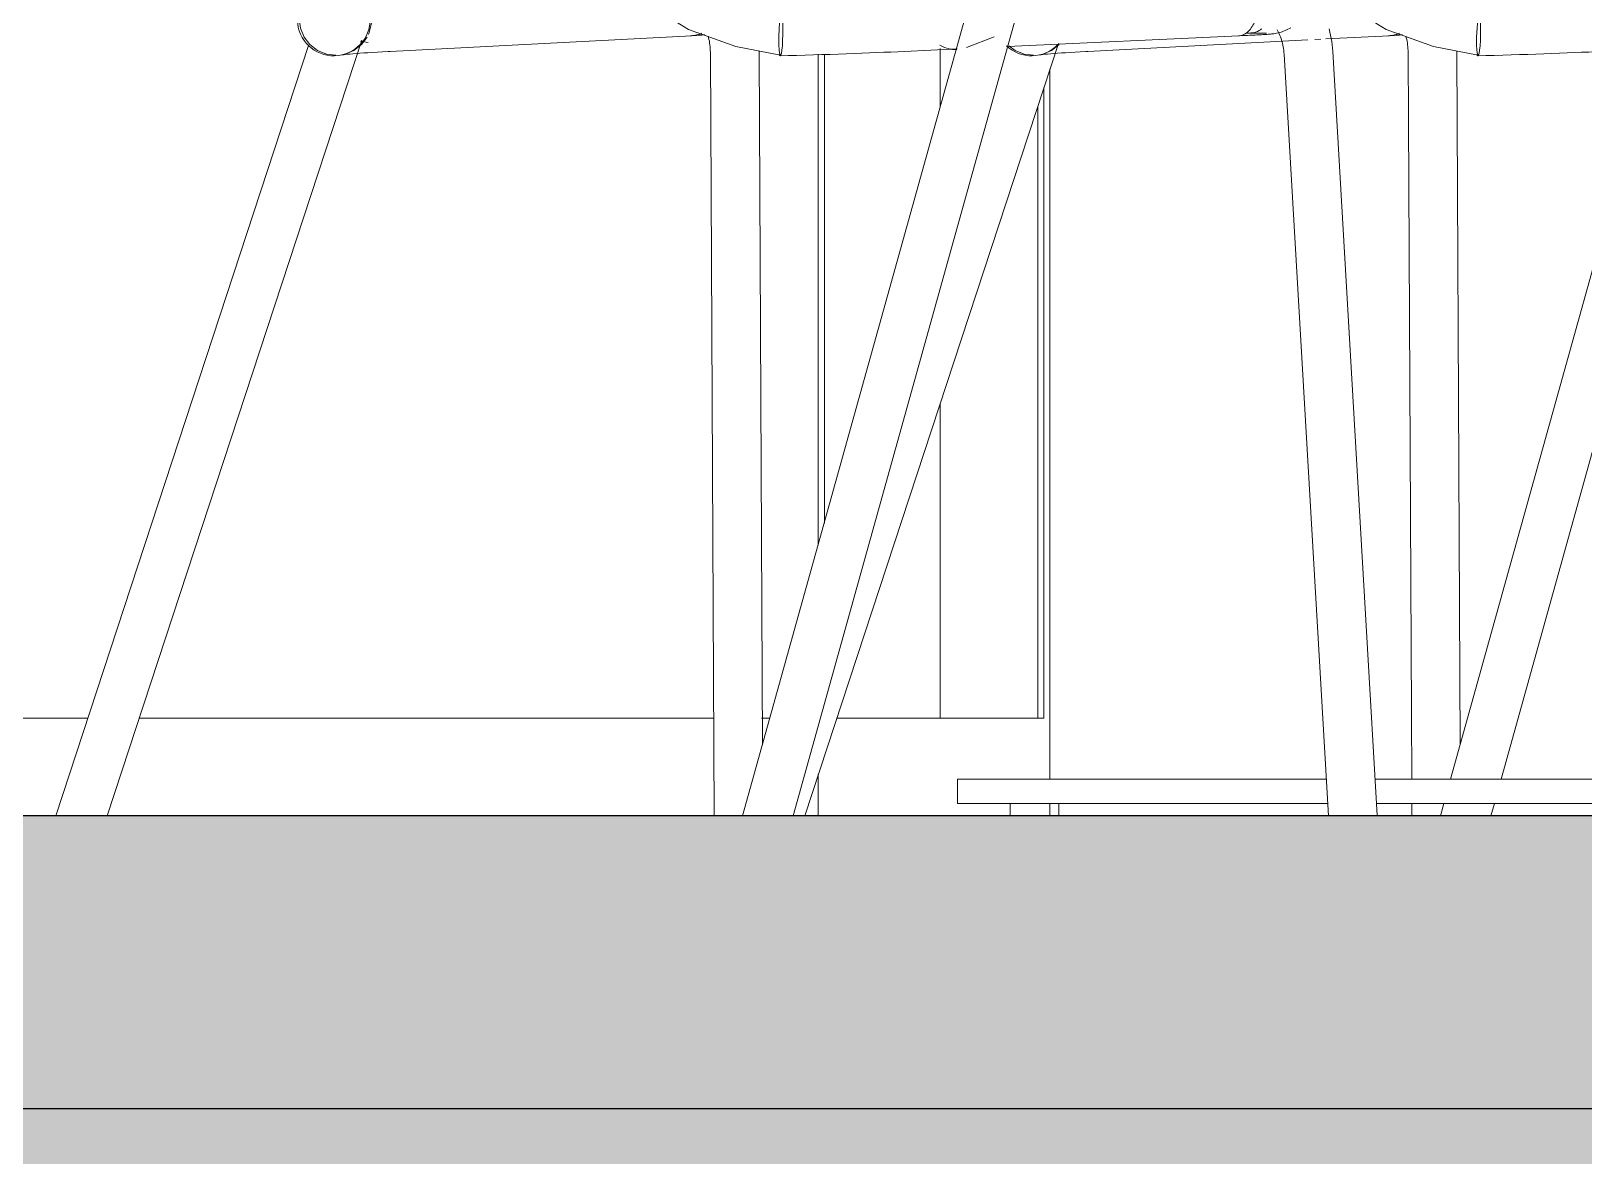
# Model space of a CAD drawing. Header units: inches. Extents: x 21408 to 98131, y -290 to 853.
# Drawn here: x 35395.19 to 35427.04, y -6.97 to 16.09 of the extents above; entities that cross this region are included whole.
import ezdxf

# ---------------------------------------------------------------- set-up
doc = ezdxf.new("R2010")
doc.units = ezdxf.units.IN
doc.header["$MEASUREMENT"] = 0
doc.linetypes.add('Grid Line 1_2_', pattern=[0.875, 0.5, -0.125, 0.125, -0.125])
for name, color, linetype, lineweight in [('A-FLOR', 192, 'Continuous', 9), ('A-FLOR-LEVL', 51, 'Continuous', 9), ('A-FLOR-PATT', 8, 'Continuous', 25), ('A-GLAZ-CWMG', 51, 'Continuous', 9), ('C-TOPO', 7, 'Continuous', 9), ('I-FURN', 30, 'Continuous', 9), ('I-WALL', 2, 'Continuous', 9)]:
    doc.layers.add(name, color=color, linetype=linetype, lineweight=lineweight)

# ---------------------------------------------------------------- blocks, each defined once
blk = doc.blocks.new('Struct_Xcel_Sports Complex_rvt-4-Building Section - East_West looking South')
at = {"layer": 'A-FLOR-PATT', "lineweight": 9}
h = blk.add_hatch(dxfattribs=at)
h.set_pattern_fill('FP_56', style=0, pattern_type=2)
h.set_pattern_definition([(50, (-87573.42, 98.42), (55.0854, -4.819842), [5.76, -63.36]), (355, (-87573.42, 98.42), (-10.65569, 57.76853), [4.608, -50.688]), (100.451, (-87568.83, 98.02), (44.429468, 52.94866), [4.895, -53.848]), (46.184, (-87573.42, 113.78), (81.96444, -12.71212), [8.64, -95.04]), (96.636, (-87566.59, 112.72), (71.7815, 74.81238), [7.343, -80.772]), (351.184, (-87573.42, 113.78), (71.78195, 74.81243), [6.912, -76.032]), (21, (-87565.74, 109.94), (45.84207, -30.92146), [5.76, -63.36]), (326, (-87565.74, 109.94), (18.687064, 55.691476), [4.608, -50.688]), (71.451, (-87561.92, 107.363), (64.52891, 24.77011), [4.895, -53.848]), (37.5, (-87573.42, 98.42), (0.9338946, 25.566816), [2.534, -47.539, 2.534, -48.922, -50.88]), (37.5, (-87573.42, 98.42), (0.9338946, 25.566816), [-101.53, 2.534, -48.346]), (7.5, (-87573.42, 98.42), (20.20404, 30.291303), [2.534, -26.803, 2.534, -46.387, -19.392]), (7.5, (-87573.42, 98.42), (20.20404, 30.291303), [-78.259, 2.534, -16.858]), (327.5, (-87590.546, 98.42), (40.9977845, -1.7324026), [2.534, -16.666, 2.534, -57.37, -79.488]), (327.5, (-87590.546, 98.42), (40.9977845, -1.7324026), [-79.104, 2.534, -76.954]), (317.5, (-87598.226, 98.42), (44.788883, 7.687839), [2.534, -22.426, 2.534, -37.248, -56.448]), (317.5, (-87598.226, 98.42), (44.788883, 7.687839), [-64.742, 2.534, -53.914])])
h.paths.add_polyline_path([(-26273.39, -6), (-22066.14, -6), (-22066.14, 0), (-26273.39, 0), (-26273.39, -1.696)], flags=0)
at = {"layer": 'A-FLOR', "color": 250, "lineweight": 25}
for p, q in [((-22066.14, 0), (-26273.39, 0)), ((-26273.39, -6), (-22066.14, -6))]:
    blk.add_line(p, q, dxfattribs=at)
blk = doc.blocks.new('Falcon 7700 Series Pedestal Base - 36_ Square Top x 30_ - Wheelchair Height-460525-Building Section - East_West looking South')
at = {"layer": 'I-FURN'}
for p, q in [((-26213.445, 0.75), (-26205.87, 0.75)), ((-26213.445, 0.75), (-26213.445, 0.25)), ((-26204.881, 0.75), (-26197.888, 0.75)), ((-26205.841, 0.25), (-26213.445, 0.25)), ((-26212.366, 0.25), (-26212.366, 0)), ((-26211.366, 0), (-26211.366, 0.25)), ((-26197.888, 0.25), (-26204.851, 0.25))]:
    blk.add_line(p, q, dxfattribs=at)
blk = doc.blocks.new('HermanMiller_Collection_Air-Chair_SideChair_Arms - Arms-V171-Building Section - East_West looking South')
at = {"layer": 'I-FURN'}
for p, q in [((-26123.792, 20.719), (-26129.567, 0)), ((-26128.529, 0), (-26122.828, 20.451)), ((-26136.799, 15.675), (-26130.611, 15.998)), ((-26124.976, 15.754), (-26124.407, 15.972)), ((-26124.134, 15.774), (-26119.383, 15.997)), ((-26119.242, 16.052), (-26119.152, 16.052)), ((-26138.468, 15.793), (-26143.65, 0)), ((-26142.598, 0), (-26137.378, 15.909)), ((-26137.407, 15.885), (-26137.247, 15.858)), ((-26130.228, 15.645), (-26130.151, 0)), ((-26129.229, 15.671), (-26129.228, 15.65)), ((-26129.158, 1.459), (-26129.228, 15.65)), ((-26126.25, 15.675), (-26125.169, 15.726)), ((-26118.462, 15.618), (-26117.555, 0)), ((-26116.553, 0.011), (-26117.464, 15.676)), ((-26128.535, 0), (-26128.53, 0))]:
    blk.add_line(p, q, dxfattribs=at)
at = {"layer": 'I-FURN', "flags": 128}
for points in [[(-26137.129, 17.406), (-26137.116, 17.13), (-26137.11, 16.828), (-26137.129, 16.455), (-26137.236, 16.033), (-26137.24, 16.024)], [(-26117.464, 15.676), (-26117.469, 15.743), (-26117.476, 15.81), (-26117.484, 15.876), (-26117.495, 15.942), (-26117.508, 16.008), (-26117.523, 16.073), (-26117.54, 16.137)], [(-26131.877, 17.12), (-26131.661, 16.832), (-26131.385, 16.565), (-26130.679, 16.122), (-26129.705, 15.777), (-26128.789, 15.597)], [(-26118.325, 16.16), (-26118.499, 16.077), (-26118.573, 16.056), (-26118.617, 16.047), (-26118.648, 16.042), (-26118.674, 16.038), (-26118.697, 16.035), (-26118.719, 16.033), (-26118.742, 16.031), (-26118.765, 16.029), (-26118.789, 16.027), (-26118.814, 16.025), (-26118.84, 16.023), (-26118.867, 16.022), (-26118.896, 16.02), (-26118.925, 16.018), (-26118.957, 16.016), (-26118.989, 16.014), (-26119.023, 16.013), (-26119.058, 16.011), (-26119.094, 16.009), (-26119.131, 16.008), (-26119.17, 16.006), (-26119.21, 16.004), (-26119.25, 16.002), (-26119.292, 16.001), (-26119.335, 15.999), (-26119.378, 15.998), (-26119.385, 15.997)], [(-26137.91, 15.597), (-26138.103, 15.622), (-26138.284, 15.697), (-26138.44, 15.816), (-26138.559, 15.97), (-26138.636, 16.151), (-26138.663, 16.344)], [(-26128.801, 16.344), (-26128.815, 16.151), (-26128.823, 15.97), (-26128.824, 15.816), (-26128.818, 15.697), (-26128.805, 15.622), (-26128.787, 15.597)], [(-26118.607, 16.119), (-26118.592, 16.092), (-26118.577, 16.064), (-26118.563, 16.035), (-26118.55, 16.004), (-26118.537, 15.973), (-26118.525, 15.941), (-26118.514, 15.907), (-26118.504, 15.874), (-26118.495, 15.839), (-26118.487, 15.804), (-26118.48, 15.768), (-26118.474, 15.732), (-26118.469, 15.695), (-26118.465, 15.659), (-26118.462, 15.622), (-26118.462, 15.618)], [(-26137.268, 15.97), (-26137.385, 15.816), (-26137.538, 15.697), (-26137.717, 15.622)], [(-26130.598, 15.999), (-26130.581, 16), (-26130.561, 16.001), (-26130.54, 16.003), (-26130.516, 16.004), (-26130.491, 16.006), (-26130.464, 16.007), (-26130.435, 16.009), (-26130.405, 16.01), (-26130.373, 16.012), (-26130.339, 16.014)], [(-26130.273, 15.986), (-26130.264, 15.952), (-26130.257, 15.918), (-26130.25, 15.882), (-26130.244, 15.846), (-26130.239, 15.809), (-26130.235, 15.772), (-26130.232, 15.734), (-26130.23, 15.696), (-26130.229, 15.658), (-26130.228, 15.645)], [(-26118.824, 16.048), (-26118.827, 16.049), (-26118.833, 16.049), (-26118.844, 16.049), (-26118.857, 16.05), (-26118.872, 16.05), (-26118.89, 16.051), (-26118.911, 16.051), (-26118.933, 16.051), (-26118.957, 16.052), (-26118.983, 16.052), (-26119.011, 16.052), (-26119.04, 16.052), (-26119.071, 16.052), (-26119.104, 16.052), (-26119.138, 16.052), (-26119.151, 16.052)], [(-26137.785, 15.604), (-26137.776, 15.605), (-26137.753, 15.608), (-26137.719, 15.612), (-26137.675, 15.617), (-26137.623, 15.622), (-26137.563, 15.627), (-26137.495, 15.632), (-26137.421, 15.638), (-26137.339, 15.644), (-26137.251, 15.649), (-26137.157, 15.655), (-26137.056, 15.661), (-26136.95, 15.667), (-26136.838, 15.673), (-26136.799, 15.675)], [(-26126.25, 15.675), (-26126.385, 15.669), (-26126.525, 15.663), (-26126.668, 15.657), (-26126.816, 15.65), (-26126.967, 15.644), (-26127.122, 15.638), (-26127.281, 15.633), (-26127.442, 15.627), (-26127.606, 15.621), (-26127.773, 15.615), (-26127.942, 15.61), (-26128.113, 15.604), (-26128.286, 15.599), (-26128.46, 15.594), (-26128.635, 15.589), (-26128.796, 15.585)]]:
    blk.add_lwpolyline(points, dxfattribs=at)
at = {"layer": 'I-FURN'}
for centre, major_axis, ratio, start_param, end_param in [((-26137.952, 16.334), (-0.202, 0.722), 0.995009, 1.3209, 2.891696), ((-26137.952, 16.334), (-0.202, 0.722), 0.995009, 2.891696, 4.462492), ((-26128.817, 16.334), (-0.02, 0.75), 0.096081, 3.116798, 4.687594), ((-26128.817, 16.334), (-0.02, 0.75), 0.096081, 2.854998, 3.116798), ((-26125.196, 16.463), (0.021, 0.75), 0.90616, 2.676376, 2.924989), ((-26125.196, 16.463), (0.021, 0.75), 0.90616, 2.938175, 3.199975), ((-26117.053, -0.018), (0.499, 0.029), 0.004932, 5.439855, 6.225253)]:
    blk.add_ellipse(centre, major_axis=major_axis, ratio=ratio, start_param=start_param, end_param=end_param, dxfattribs=at)
for points, knots in [([(-26119.397, 15.997), (-26119.335, 15.996), (-26119.209, 16.045), (-26119.07, 16.24), (-26118.996, 16.489), (-26118.983, 16.657), (-26118.985, 16.742)], [0, 0, 0, 0, 0.285714, 0.571429, 0.785714, 1, 1, 1, 1]), ([(-26130.635, 15.997), (-26130.579, 15.998), (-26130.5, 16.01), (-26130.426, 16.04), (-26130.405, 16.05)], [0, 0, 0, 0, 0.1666667, 0.2358641, 0.2358641, 0.2358641, 0.2358641]), ([(-26118.92, 16.138), (-26118.936, 16.125), (-26119.005, 16.078), (-26119.079, 16.056), (-26119.135, 16.053)], [0.7142857, 0.7142857, 0.7142857, 0.7142857, 0.7857143, 1, 1, 1, 1])]:
    blk.add_open_spline(points, degree=3, knots=knots, dxfattribs=at)
blk.add_open_spline([(-26119.135, 16.053), (-26119.141, 16.052), (-26119.147, 16.052), (-26119.152, 16.052)], degree=3, dxfattribs=at)
blk = doc.blocks.new('HermanMiller_Collection_Air-Chair_SideChair_Arms - Arms-V179-Building Section - East_West looking South')
at = {"layer": 'I-FURN'}
for p, q in [((-26117.831, 15.918), (-26117.707, 15.925)), ((-26117.61, 15.93), (-26116.303, 15.998)), ((-26128.289, 0), (-26123.092, 15.84)), ((-26122.491, 15.675), (-26117.974, 15.911)), ((-26115.92, 15.645), (-26115.846, 0.75)), ((-26114.92, 15.671), (-26114.92, 15.65)), ((-26114.85, 1.459), (-26114.92, 15.65)), ((-26111.727, 12.669), (-26115.049, 0.75)), ((-26114.011, 0.75), (-26111.727, 8.945)), ((-26115.844, 0.25), (-26115.843, 0)), ((-26115.189, 0.25), (-26115.258, 0)), ((-26114.227, 0), (-26114.221, 0)), ((-26114.22, 0), (-26114.151, 0.25))]:
    blk.add_line(p, q, dxfattribs=at)
at = {"layer": 'I-FURN', "flags": 128}
for points in [[(-26117.568, 17.12), (-26117.353, 16.832), (-26117.077, 16.565), (-26116.371, 16.122), (-26115.396, 15.777), (-26114.48, 15.597)], [(-26114.492, 16.344), (-26114.506, 16.151), (-26114.514, 15.97), (-26114.515, 15.816), (-26114.509, 15.697), (-26114.497, 15.622), (-26114.479, 15.597)], [(-26116.289, 15.999), (-26116.272, 16), (-26116.253, 16.001), (-26116.231, 16.003), (-26116.208, 16.004), (-26116.183, 16.006), (-26116.155, 16.007), (-26116.127, 16.009), (-26116.096, 16.01), (-26116.064, 16.012), (-26116.031, 16.014)], [(-26115.965, 15.986), (-26115.956, 15.952), (-26115.948, 15.918), (-26115.941, 15.882), (-26115.935, 15.846), (-26115.93, 15.809), (-26115.926, 15.772), (-26115.923, 15.734), (-26115.921, 15.696), (-26115.92, 15.658), (-26115.92, 15.645)], [(-26123.602, 15.597), (-26123.795, 15.622), (-26123.976, 15.697), (-26124.105, 15.791)], [(-26123.477, 15.604), (-26123.468, 15.605), (-26123.445, 15.608), (-26123.411, 15.612), (-26123.367, 15.617), (-26123.315, 15.622), (-26123.254, 15.627), (-26123.187, 15.632), (-26123.112, 15.638), (-26123.031, 15.644), (-26122.943, 15.649), (-26122.849, 15.655), (-26122.748, 15.661), (-26122.642, 15.667), (-26122.53, 15.673), (-26122.491, 15.675)], [(-26123.076, 15.816), (-26123.23, 15.697), (-26123.409, 15.622)], [(-26111.942, 15.675), (-26112.077, 15.669), (-26112.216, 15.663), (-26112.36, 15.657), (-26112.508, 15.65), (-26112.659, 15.644), (-26112.814, 15.638), (-26112.972, 15.633), (-26113.134, 15.627), (-26113.298, 15.621), (-26113.465, 15.615), (-26113.633, 15.61), (-26113.805, 15.604), (-26113.977, 15.599), (-26114.152, 15.594), (-26114.327, 15.589), (-26114.488, 15.585)]]:
    blk.add_lwpolyline(points, dxfattribs=at)
at = {"layer": 'I-FURN'}
for centre, major_axis, ratio, start_param, end_param in [((-26114.508, 16.334), (-0.02, 0.75), 0.096081, 3.116798, 4.687594), ((-26123.644, 16.334), (-0.202, 0.722), 0.995009, 2.111928, 2.891696), ((-26123.644, 16.334), (-0.202, 0.722), 0.995009, 2.891696, 3.677094), ((-26114.508, 16.334), (-0.02, 0.75), 0.096081, 2.854998, 3.116798)]:
    blk.add_ellipse(centre, major_axis=major_axis, ratio=ratio, start_param=start_param, end_param=end_param, dxfattribs=at)
blk.add_open_spline([(-26116.326, 15.997), (-26116.27, 15.998), (-26116.192, 16.01), (-26116.118, 16.04), (-26116.097, 16.05)], degree=3, knots=[0, 0, 0, 0, 0.1666667, 0.2358641, 0.2358641, 0.2358641, 0.2358641], dxfattribs=at)
blk = doc.blocks.new('Rectangular Mullion - Exterior 2_ x 4_5_-1135280-Building Section - East_West looking South')
at = {"layer": 'A-GLAZ-CWMG'}
for p, q in [((-26161.828, 2), (-26142.991, 2)), ((-26141.949, 2), (-26130.16, 2)), ((-26129.177, 2), (-26129.007, 2))]:
    blk.add_line(p, q, dxfattribs=at)
blk = doc.blocks.new('Rectangular Mullion - Exterior 2_ x 4_5_-1142586-Building Section - East_West looking South')
at = {"layer": 'A-GLAZ-CWMG'}
for p, q in [((-26127.89, 6), (-26127.89, 15.62)), ((-26123.39, 14.936), (-26123.39, 2)), ((-26125.515, 2), (-26127.64, 2)), ((-26123.39, 2), (-26123.515, 2))]:
    blk.add_line(p, q, dxfattribs=at)
blk = doc.blocks.new('Rectangular Mullion - Exterior 2_ x 4_5_-1142587-Building Section - East_West looking South')
at = {"layer": 'A-GLAZ-CWMG'}
for p, q in [((-26125.515, 15.733), (-26125.515, 14.532)), ((-26123.515, 2), (-26123.515, 14.555)), ((-26125.515, 8.464), (-26125.515, 2)), ((-26123.515, 2), (-26125.515, 2))]:
    blk.add_line(p, q, dxfattribs=at)

msp = doc.modelspace()

# ---------------------------------------------------------------- hatches: boundary and pattern name
at = {"layer": 'C-TOPO'}
h = msp.add_hatch(dxfattribs=at)
h.set_pattern_fill('FP_43', color=256, style=0, pattern_type=2)
h.set_pattern_definition([(0, (-87573.42, 98.42), (48, 48), [48, -48]), (0, (-87573.42, 116.42), (48, 48), [48, -48]), (0, (-87573.42, 134.42), (48, 48), [48, -48]), (90, (-87567.42, 140.42), (-48, 48), [48, -48]), (90, (-87549.42, 140.42), (-48, 48), [48, -48]), (90, (-87531.42, 140.42), (-48, 48), [48, -48])])
h.paths.add_polyline_path([(39526.965, -79.818), (39556.118, -79.818), (39556.118, 0), (39483.213, 0), (39483.213, -36), (39486.213, -36), (39486.213, -48), (39468.213, -48), (39468.213, -36), (39473.213, -36), (39473.213, -6), (35265.963, -6), (35265.963, -36), (35270.963, -36), (35270.963, -48), (35252.963, -48), (35252.963, -36), (35255.963, -36), (35255.963, 0), (35175.464, 0), (35175.464, -79.818), (39510.633, -79.818)], flags=0)

# ---------------------------------------------------------------- linework, layer by layer
at = {"layer": 'A-FLOR-LEVL', "linetype": 'Grid Line 1_2_'}
msp.add_line((34982.029, 0), (39860.714, 0), dxfattribs=at)
at = {"layer": 'I-WALL'}
for p, q in [((35411.338, 5.552), (35411.338, 15.618)), ((35416.088, 15.316), (35416.088, 0.75)), ((35411.338, 0), (35411.338, 0.854)), ((35416.088, 0.25), (35416.088, 0))]:
    msp.add_line(p, q, dxfattribs=at)

# ---------------------------------------------------------------- block references
at = {"color": 170, "lineweight": 5}
msp.add_blockref('Struct_Xcel_Sports Complex_rvt-4-Building Section - East_West looking South', (61539.353, 0), dxfattribs=at)
at = {"layer": 'A-GLAZ-CWMG'}
for name in ['Rectangular Mullion - Exterior 2_ x 4_5_-1142586-Building Section - East_West looking South', 'Rectangular Mullion - Exterior 2_ x 4_5_-1142587-Building Section - East_West looking South', 'Rectangular Mullion - Exterior 2_ x 4_5_-1135280-Building Section - East_West looking South']:
    msp.add_blockref(name, (61539.353, 0), dxfattribs=at)
at = {"layer": 'I-FURN'}
for name, p in [('Falcon 7700 Series Pedestal Base - 36_ Square Top x 30_ - Wheelchair Height-460525-Building Section - East_West looking South', (61627.636, 0)), ('HermanMiller_Collection_Air-Chair_SideChair_Arms - Arms-V171-Building Section - East_West looking South', (61539.353, 0)), ('HermanMiller_Collection_Air-Chair_SideChair_Arms - Arms-V179-Building Section - East_West looking South', (61539.353, 0))]:
    msp.add_blockref(name, p, dxfattribs=at)

doc.saveas('drawing.dxf')
